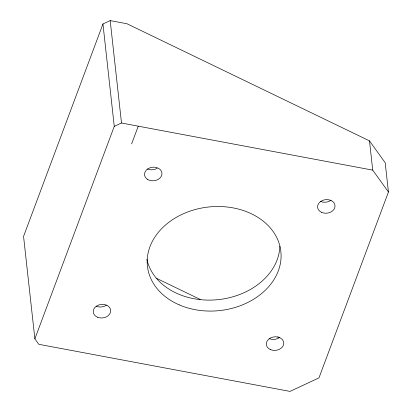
<?xml version="1.0" encoding="UTF-8"?>
<svg xmlns="http://www.w3.org/2000/svg" width="412" height="412" viewBox="0 0 412 412"><rect width="100%" height="100%" fill="white"/><g stroke="black" fill="none" stroke-linecap="round" stroke-linejoin="round"><path stroke-width="0.62" d="M102.954 23.978L23.561 236.395L34.876 338.839L38.8 344.314L290.022 391.4L318.97 377.886L388.439 192.018L385.205 162.75L369.492 140.863L126.937 23.742L110.189 20.6L102.954 23.978L114.258 126.376L34.876 338.839M131.634 143.886L138.252 126.185L372.721 170.13L388.439 192.018M114.258 126.376L121.499 122.997L138.252 126.185M156.792 278.461L200.206 299.426M277.776 336.882L279.516 337.722M369.492 140.863L372.721 170.13M110.189 20.6L121.499 122.997M279.861 246.268A67.12 52.087 -6.3 0 1 217.546 299.704A67.12 52.087 -6.3 0 1 146.868 259.241M157.188 168.271A8.755 6.793 -6.3 0 1 147.496 169.023M106.342 305.184A8.755 6.793 -6.3 0 1 96.192 306.193M279.83 337.304A8.755 6.793 -6.3 0 1 269.257 338.633M331.104 200.119A8.755 6.793 -6.3 0 1 320.531 201.447M179.148 304.834A67.12 52.087 -6.3 0 0 281.072 257.243A67.12 52.087 -6.3 0 0 182.186 214.297A67.12 52.087 -6.3 0 0 179.148 304.834M147.769 179.529A8.755 6.793 -6.3 0 0 161.875 174.642A8.755 6.793 -6.3 0 0 150.081 167.766A8.755 6.793 -6.3 0 0 147.769 179.529M97.402 317.173A8.755 6.793 -6.3 0 0 110.699 310.962A8.755 6.793 -6.3 0 0 97.799 305.364A8.755 6.793 -6.3 0 0 97.402 317.173M270.468 349.608A8.755 6.793 -6.3 0 0 283.76 343.402A8.755 6.793 -6.3 0 0 270.864 337.799A8.755 6.793 -6.3 0 0 270.468 349.608M321.741 212.422A8.755 6.793 -6.3 0 0 335.033 206.216A8.755 6.793 -6.3 0 0 322.138 200.613A8.755 6.793 -6.3 0 0 321.741 212.422"/></g></svg>
